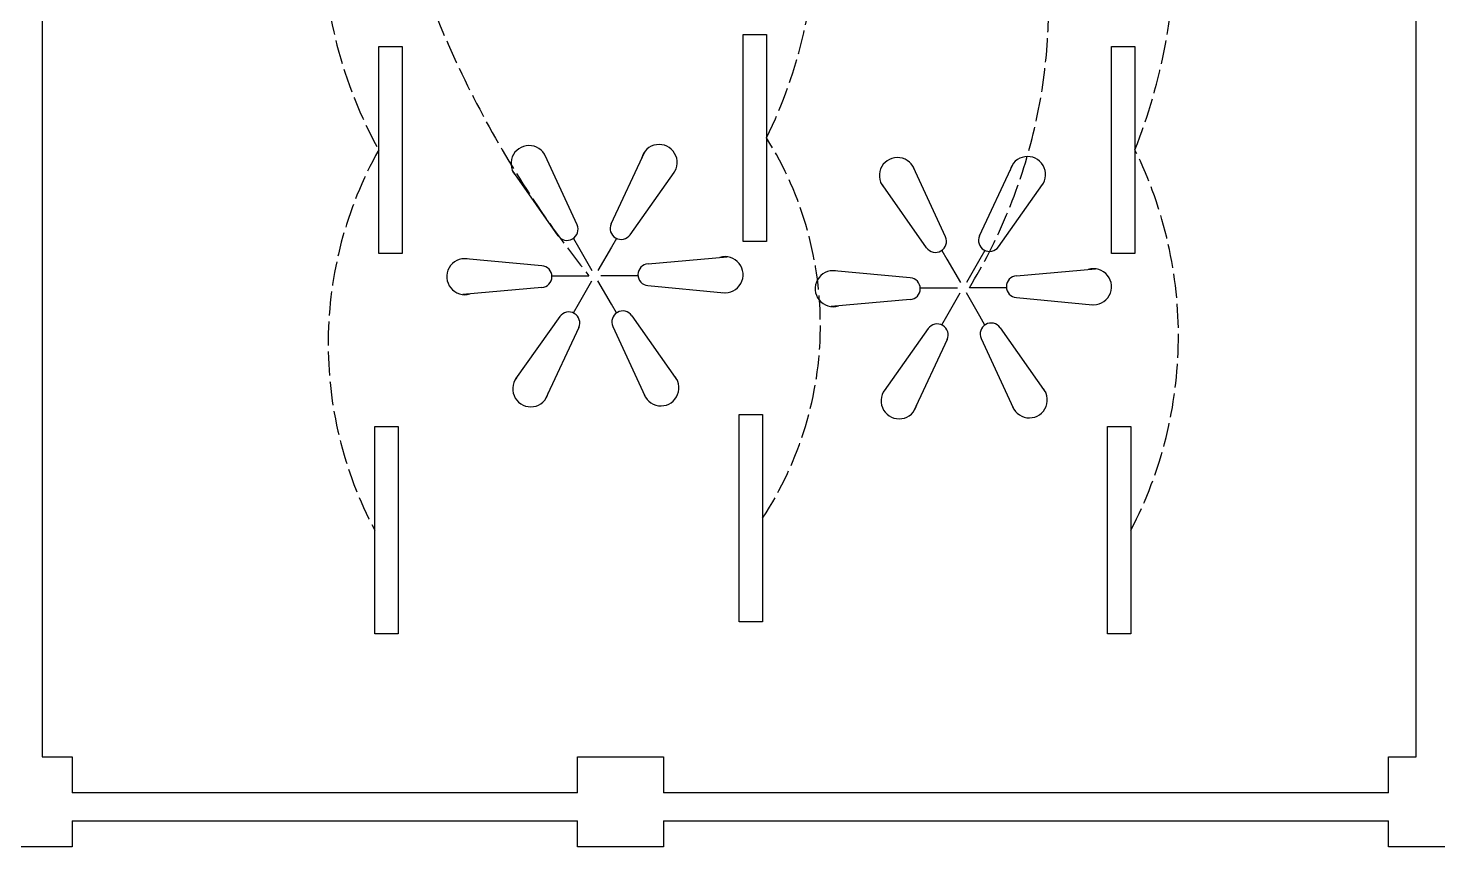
# Model space of a CAD drawing. Header units: centimetres. Extents: x 5373 to 12554, y -7923 to 4675.
# Drawn here: x 7751 to 8455, y -4897 to -4488 of the extents above; entities that cross this region are included whole.
import ezdxf

# ---------------------------------------------------------------- set-up
doc = ezdxf.new("R2010")
doc.units = ezdxf.units.CM
doc.linetypes.add('ACAD_ISO02W100', pattern=[15, 12, -3])
doc.linetypes.add('HIDDEN', pattern=[0.375, 0.25, -0.125])
for name, color, linetype in [('ELCETRICAN HIDDEN', 130, 'HIDDEN'), ('Electrical', 50, 'Continuous'), ('ELECTRICAL HIDDEN FAN', 210, 'HIDDEN')]:
    doc.layers.add(name, color=color, linetype=linetype)

# ---------------------------------------------------------------- blocks, each defined once
blk = doc.blocks.new('*U81')
at = {"layer": 'Electrical', "linetype": 'Continuous'}
for p, q in [((-11.98, 5.48), (27.55, 8.94)), ((-22, -0.5), (-35.5, -0.5)), ((-16.98, -0.5), (-22, -0.5)), ((-12.01, -5.48), (26, -8.99)), ((-11.5, -5.5), (-11.5, -5.5))]:
    blk.add_line(p, q, dxfattribs=at)
for centre, radius, start, end in [((26.5, 0), 9, 262.6286, 106.71207), ((-11.5, 0), 5.5, 95.00112, 264.72438)]:
    blk.add_arc(centre, radius, start, end, dxfattribs=at)
blk = doc.blocks.new('*U82')
at = {"layer": 'Electrical', "color": 0, "linetype": 'ByBlock', "lineweight": -2, "transparency": 16777216}
for p, rotation in [((-1234.18, 469.6), 119.9999999999999), ((-1195.68, 470.09), 59.99999999999997), ((-1253, 436), 180), ((-1233.32, 402.91), 239.9999999999999), ((-1194.82, 403.41), 300)]:
    blk.add_blockref('*U81', p, dxfattribs=dict(at, rotation=rotation))
blk.add_blockref('*U81', (-1176, 437), dxfattribs=at)
blk = doc.blocks.new('*U83')
at = {"layer": 'Electrical', "linetype": 'Continuous'}
for p, q in [((-11.98, 5.48), (27.55, 8.94)), ((-22, -0.5), (-35.5, -0.5)), ((-16.98, -0.5), (-22, -0.5)), ((-12.01, -5.48), (26, -8.99)), ((-11.5, -5.5), (-11.5, -5.5))]:
    blk.add_line(p, q, dxfattribs=at)
for centre, radius, start, end in [((26.5, 0), 9, 262.6286, 106.71207), ((-11.5, 0), 5.5, 95.00112, 264.72438)]:
    blk.add_arc(centre, radius, start, end, dxfattribs=at)
blk = doc.blocks.new('*U84')
at = {"layer": 'Electrical', "color": 0, "linetype": 'ByBlock', "lineweight": -2, "transparency": 16777216}
for p, rotation in [((-1234.18, 469.6), 119.9999999999999), ((-1195.68, 470.09), 59.99999999999997), ((-1253, 436), 180), ((-1233.32, 402.91), 239.9999999999999), ((-1194.82, 403.41), 300)]:
    blk.add_blockref('*U83', p, dxfattribs=dict(at, rotation=rotation))
blk.add_blockref('*U83', (-1176, 437), dxfattribs=at)

msp = doc.modelspace()

# ---------------------------------------------------------------- linework, layer by layer
for p, q in [((7758.11, -4203), (7758.11, -4851.91)), ((8444.31, -4851.91), (8444.31, -4203)), ((8025.5, -4869.91), (7773, -4869.91)), ((8430.5, -4869.91), (8068.5, -4869.91)), ((7773, -4883.91), (8025.5, -4883.91)), ((8068.5, -4883.91), (8430.5, -4883.91))]:
    msp.add_line(p, q)
at = {"layer": 'Defpoints', "linetype": 'Continuous'}
for points in [[(7758.11, -4851.91), (7773, -4851.91), (7773, -4869.91)], [(8025.5, -4869.91), (8025.5, -4851.91), (8068.5, -4851.91), (8068.5, -4869.91)], [(8430.5, -4869.91), (8430.5, -4851.91), (8444.31, -4851.91)], [(7773, -4883.91), (7773, -4896.91), (7730, -4896.91), (7730, -4883.91)], [(8068.5, -4883.91), (8068.5, -4896.91), (8025.5, -4896.91), (8025.5, -4883.91)], [(8473.5, -4883.91), (8473.5, -4896.91), (8430.5, -4896.91), (8430.5, -4883.91)]]:
    msp.add_lwpolyline(points, dxfattribs=at)
at = {"layer": 'ELCETRICAN HIDDEN', "linetype": 'ACAD_ISO02W100'}
for centre, radius, start, end in [((7900.6, -4435.46), 244.12, 333.93827, 26.06173), ((8119.22, -4441.46), 220.83, 150.94439, 209.05561), ((8030.58, -4441.46), 293.61, 338.57535, 21.42465), ((7970.92, -4636.15), 175.86, 326.69708, 32.09674), ((8099.29, -4645.54), 198.36, 150.77922, 208.0146), ((8115.44, -4641.74), 210.17, 332.52263, 26.27119)]:
    msp.add_arc(centre, radius, start, end, dxfattribs=at)
at = {"layer": 'Electrical', "linetype": 'Continuous'}
for points in [[(8119.9, -4490.98), (8119.9, -4594.44), (8108.18, -4594.44), (8108.18, -4490.98)], [(7937.9, -4496.98), (7937.9, -4600.44), (7926.18, -4600.44), (7926.18, -4496.98)], [(8303.9, -4496.98), (8303.9, -4600.44), (8292.18, -4600.44), (8292.18, -4496.98)], [(8117.9, -4680.98), (8117.9, -4784.44), (8106.18, -4784.44), (8106.18, -4680.98)], [(7935.9, -4686.98), (7935.9, -4790.44), (7924.18, -4790.44), (7924.18, -4686.98)], [(8301.9, -4686.98), (8301.9, -4790.44), (8290.18, -4790.44), (8290.18, -4686.98)]]:
    msp.add_lwpolyline(points, close=True, dxfattribs=at)
at = {"layer": 'ELECTRICAL HIDDEN FAN', "linetype": 'ACAD_ISO02W100'}
for centre, radius, start, end in [((7990.49, -4476.75), 270.26, 328.60259, 104.7975), ((8436.41, -4286.05), 519.77, 172.19248, 218.77206)]:
    msp.add_arc(centre, radius, start, end, dxfattribs=at)

# ---------------------------------------------------------------- block references
at = {"layer": 'Electrical', "linetype": 'Continuous', "rotation": 180}
for name, p in [('*U84', (6819.68, -4175.04)), ('*U82', (7003.68, -4181.04))]:
    msp.add_blockref(name, p, dxfattribs=at)

doc.saveas('drawing.dxf')
